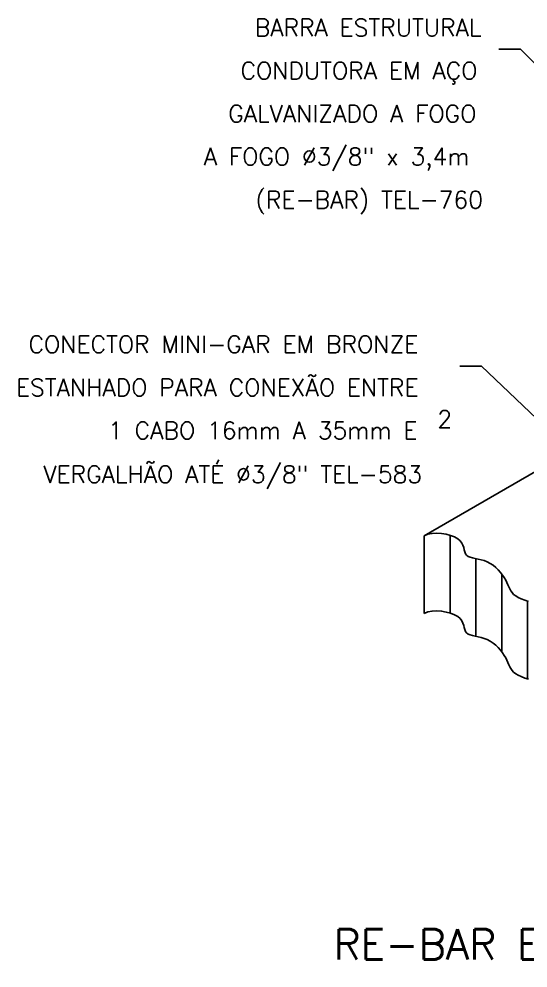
# Model space of a CAD drawing. Header units: millimetres. Extents: x -6405.3 to -6388.3, y -4458.1 to -4447.1.
# Drawn here: x -6405.3 to -6399.4, y -4458.13 to -4447.1 of the extents above; entities that cross this region are included whole.
import ezdxf
from ezdxf.enums import TextEntityAlignment as Align

# ---------------------------------------------------------------- set-up
doc = ezdxf.new("R2010")
doc.units = ezdxf.units.MM
doc.header["$LTSCALE"] = 10
doc.layers.add('Termotécnica', color=7, linetype='Continuous')
doc.styles.add('r140', font='romans.shx')
doc.styles.add('r80', font='romans.shx')

msp = doc.modelspace()

# ---------------------------------------------------------------- linework, layer by layer
at = {"layer": 'Termotécnica', "color": 2}
for p, q in [((-6399.732, -4447.452), (-6399.482, -4447.452)), ((-6397.946, -4448.987), (-6399.482, -4447.452)), ((-6399.937, -4451.135), (-6400.187, -4451.135)), ((-6398.211, -4452.787), (-6399.937, -4451.135)), ((-6400.6, -4453.107), (-6398.091, -4451.658)), ((-6400.6, -4453.107), (-6400.6, -4454.011))]:
    msp.add_line(p, q, dxfattribs=at)
at = {"layer": 'Termotécnica', "color": 1}
for p, q in [((-6400.3, -4453.102), (-6400.3, -4454.006)), ((-6400, -4453.373), (-6400, -4454.277)), ((-6399.7, -4453.554), (-6399.7, -4454.457)), ((-6399.4, -4453.868), (-6399.4, -4454.772))]:
    msp.add_line(p, q, dxfattribs=at)
at = {"layer": 'Termotécnica', "color": 2}
for points in [[(-6400.6, -4453.107), (-6400.557, -4453.089), (-6400.508, -4453.08), (-6400.454, -4453.077), (-6400.399, -4453.081), (-6400.345, -4453.09), (-6400.294, -4453.104), (-6400.248, -4453.122), (-6400.21, -4453.143), (-6400.183, -4453.167), (-6400.163, -4453.193), (-6400.15, -4453.219), (-6400.142, -4453.246), (-6400.135, -4453.271), (-6400.129, -4453.295), (-6400.12, -4453.316), (-6400.108, -4453.333), (-6400.09, -4453.347), (-6400.066, -4453.357), (-6400.039, -4453.364), (-6400.008, -4453.371), (-6399.974, -4453.378), (-6399.939, -4453.386), (-6399.903, -4453.397), (-6399.868, -4453.411), (-6399.834, -4453.429), (-6399.801, -4453.451), (-6399.77, -4453.477), (-6399.742, -4453.504), (-6399.715, -4453.534), (-6399.692, -4453.564), (-6399.671, -4453.594), (-6399.654, -4453.623), (-6399.64, -4453.651), (-6399.628, -4453.677), (-6399.618, -4453.702), (-6399.607, -4453.726), (-6399.595, -4453.748), (-6399.58, -4453.769), (-6399.562, -4453.789), (-6399.538, -4453.807), (-6399.508, -4453.825), (-6399.473, -4453.841), (-6399.433, -4453.857), (-6399.39, -4453.871)], [(-6400.6, -4454.011), (-6400.557, -4453.993), (-6400.508, -4453.983), (-6400.454, -4453.981), (-6400.399, -4453.984), (-6400.345, -4453.994), (-6400.294, -4454.008), (-6400.248, -4454.026), (-6400.21, -4454.047), (-6400.183, -4454.071), (-6400.163, -4454.097), (-6400.15, -4454.123), (-6400.142, -4454.149), (-6400.135, -4454.175), (-6400.129, -4454.199), (-6400.12, -4454.22), (-6400.108, -4454.237), (-6400.09, -4454.25), (-6400.066, -4454.26), (-6400.039, -4454.268), (-6400.008, -4454.275), (-6399.974, -4454.282), (-6399.939, -4454.29), (-6399.903, -4454.3), (-6399.868, -4454.314), (-6399.834, -4454.333), (-6399.801, -4454.355), (-6399.77, -4454.381), (-6399.742, -4454.408), (-6399.715, -4454.438), (-6399.692, -4454.468), (-6399.671, -4454.498), (-6399.654, -4454.527), (-6399.64, -4454.555), (-6399.628, -4454.581), (-6399.618, -4454.606), (-6399.607, -4454.63), (-6399.595, -4454.652), (-6399.58, -4454.673), (-6399.562, -4454.693), (-6399.538, -4454.711), (-6399.508, -4454.729), (-6399.473, -4454.745), (-6399.433, -4454.761), (-6399.39, -4454.775)]]:
    msp.add_lwpolyline(points, dxfattribs=at)

# ---------------------------------------------------------------- texts
at = {"layer": 'Termotécnica', "color": 2, "style": 'r80'}
for s, p in [('BARRA ESTRUTURAL ', (-6402.567, -4447.302)), ('CONDUTORA EM AÇO', (-6402.733, -4447.803)), ('GALVANIZADO A FOGO ', (-6402.874, -4448.302)), ('A FOGO %%C3/8" x 3,4m', (-6403.159, -4448.801)), ('(RE-BAR) TEL-760', (-6402.558, -4449.303))]:
    msp.add_text(s, height=0.2, dxfattribs=at).set_placement(p)
for s, p in [('CONECTOR MINI-GAR EM BRONZE ', (-6405.194, -4450.883)), ('ESTANHADO PARA CONEXÃO ENTRE ', (-6405.338, -4451.385)), ('2', (-6400.448, -4451.752)), (' 1 CABO 16mm A 35mm E ', (-6404.407, -4451.884)), ('VERGALHÃO ATÉ %%C3/8" TEL-583', (-6405.021, -4452.394))]:
    msp.add_text(s, height=0.2, dxfattribs=at).set_placement(p, align=Align.MIDDLE_LEFT)
at = {"layer": 'Termotécnica', "color": 5, "style": 'r140'}
msp.add_text('RE-BAR E CABO DE ALUM═NIO NA CAPTAÇÃO', height=0.35, dxfattribs=at).set_placement((-6396.308, -4458.136), align=Align.BOTTOM_CENTER)

doc.saveas('drawing.dxf')
